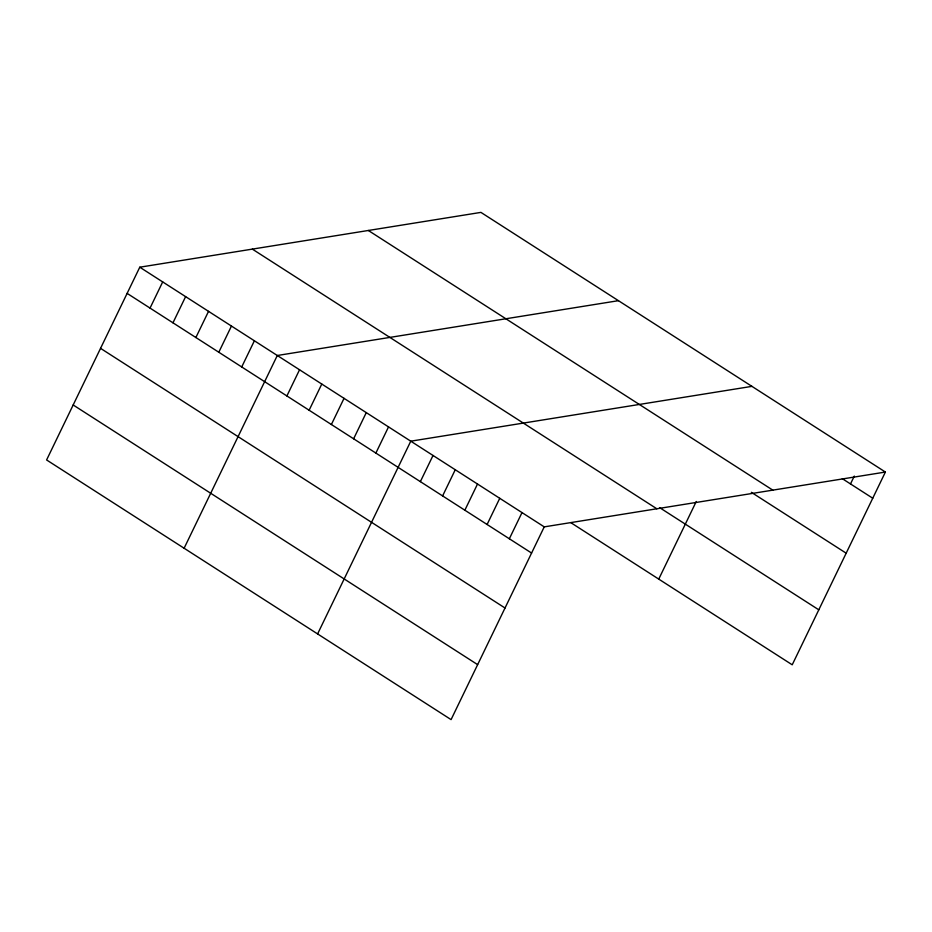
<?xml version="1.0" encoding="UTF-8"?>
<svg xmlns="http://www.w3.org/2000/svg" width="932" height="932" viewBox="0 0 932 932"><rect width="100%" height="100%" fill="white"/><g stroke="black" fill="none" stroke-linecap="round" stroke-linejoin="round"><path stroke-width="1.4" d="M885.4 472.046L480.924 212.391L139.777 267.204L46.6 459.954L451.076 719.609L544.241 526.871L885.4 472.046L792.223 664.796L570.932 522.724M150.04 308.096L162.692 281.918M172.968 322.81L185.619 296.632M195.883 337.524L208.535 311.346M218.799 352.238L231.451 326.072M241.726 366.952L254.378 340.786M184.117 548.237L277.293 355.5L618.452 300.675M286.893 395.949L299.545 369.771M309.133 410.231L321.785 384.054M331.384 424.514L344.036 398.337M353.624 438.797L366.276 412.62M375.876 453.08L388.528 426.903M317.602 633.923L410.767 441.185L751.926 386.361M420.367 481.634L433.019 455.468M442.607 495.917L455.259 469.751M464.858 510.2L477.51 484.034M487.098 524.483L499.75 498.305M509.35 538.766L522.002 512.588M658.749 579.098L696.274 501.486M850.497 483.941L854.294 476.089M842.307 478.675L872.748 498.224M368.35 230.484L772.814 490.139M751.332 492.306L846.174 553.189M659.565 507.602L818.797 609.819M252.351 249.124L656.827 508.779M139.777 267.204L544.241 526.871M127.125 293.382L531.59 553.049M100.551 348.347L505.028 608.014M73.174 404.977L477.65 664.644"/></g></svg>
